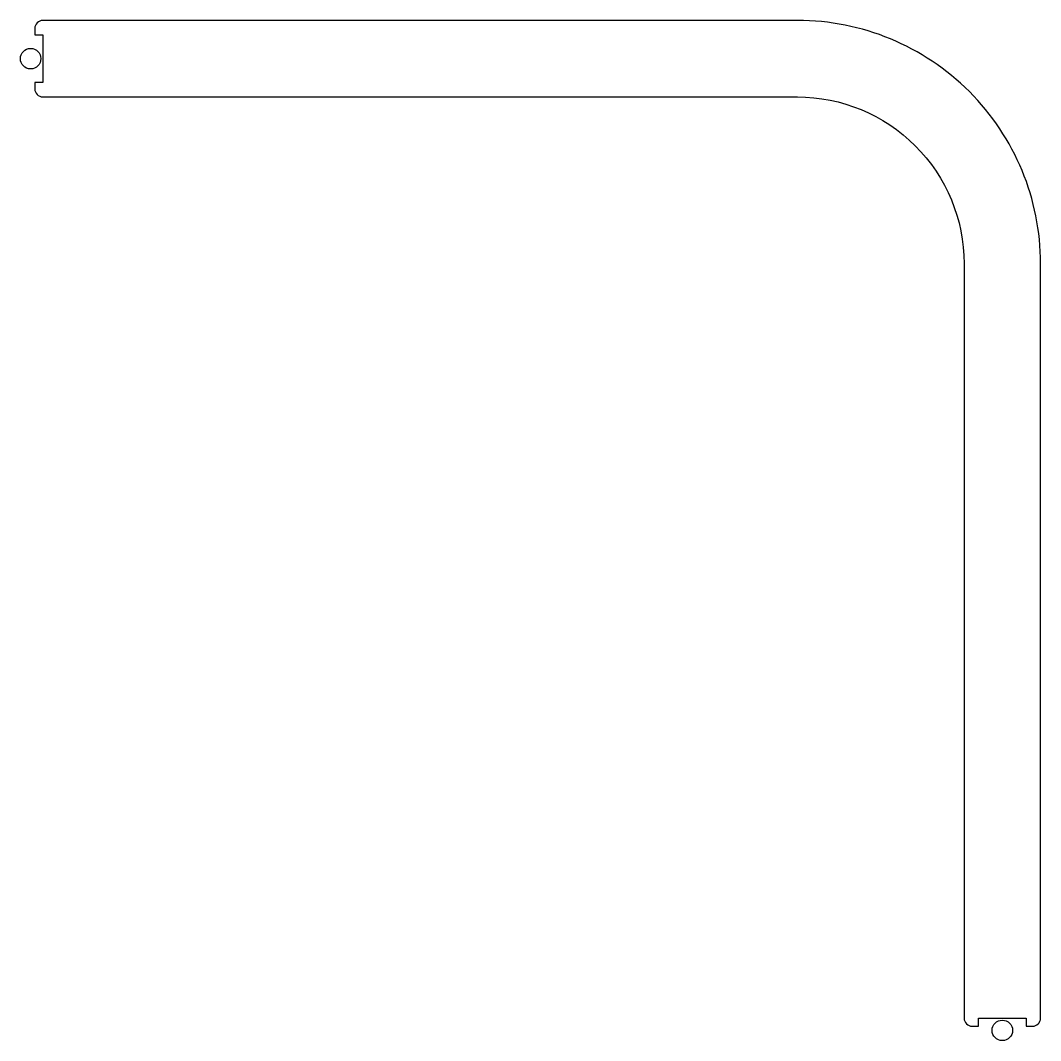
# Model space of a CAD drawing. Extents: x -0.005 to 0.494, y -0.48 to 0.019.
import ezdxf

# ---------------------------------------------------------------- set-up
doc = ezdxf.new("R2010")
doc.units = 0
doc.layers.add('90°', color=84, linetype='Continuous')

msp = doc.modelspace()

# ---------------------------------------------------------------- linework, layer by layer
msp.add_lwpolyline([(0.3748, 0.0187), (0.006, 0.0187, 0.414214), (0.002, 0.0147), (0.002, 0.0116), (0.006, 0.0116), (0.006, -0.0116), (0.002, -0.0116), (0.002, -0.0147, 0.414212), (0.006, -0.0187), (0.3748, -0.0187, -0.414214), (0.4563, -0.1002), (0.4563, -0.469, 0.414214), (0.4603, -0.473), (0.4634, -0.473), (0.4634, -0.469), (0.4866, -0.469), (0.4866, -0.473), (0.4897, -0.473, 0.414212), (0.4937, -0.469), (0.4937, -0.1002, 0.414214), (0.3748, 0.0187, -1)], format="xyb")
at = {"layer": '90°', "color": 251, "true_color": 0x636466}
for centre in [(0, 0), (0.475, -0.475)]:
    msp.add_circle(centre, 0.005, dxfattribs=at)

doc.saveas('drawing.dxf')
